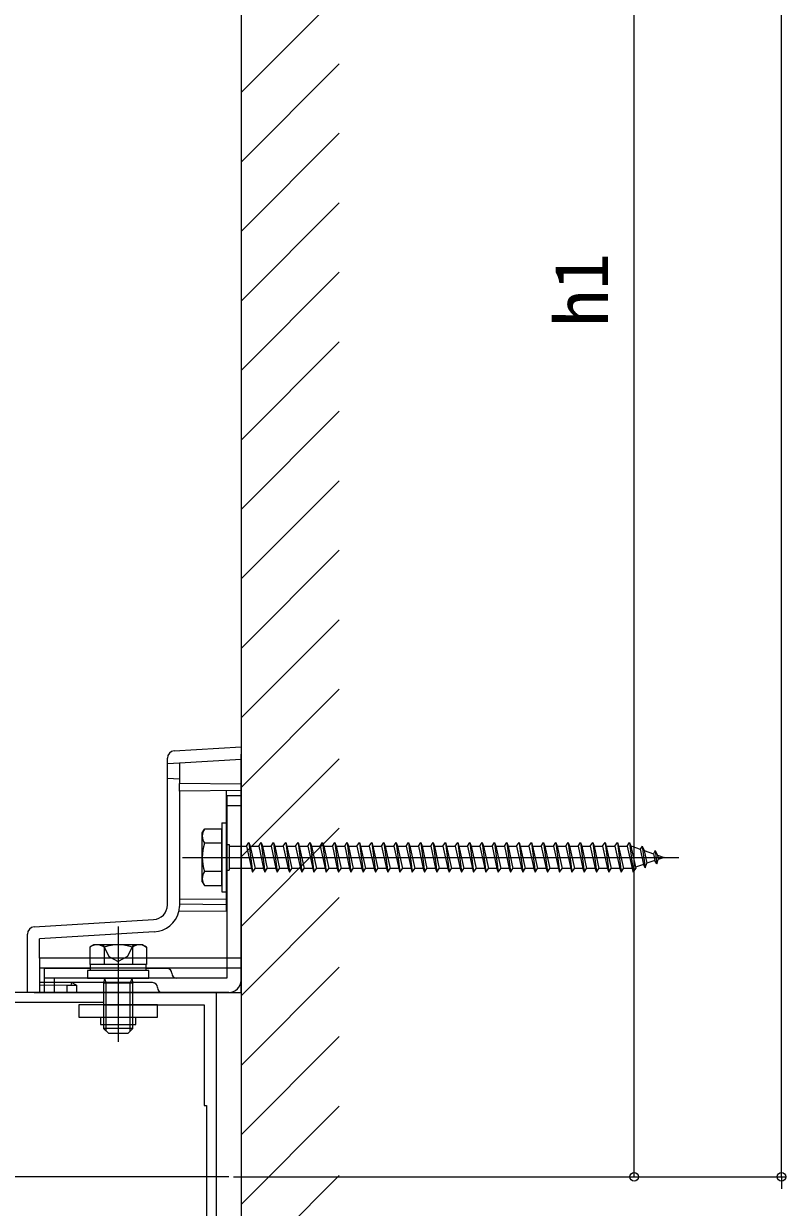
# Model space of a CAD drawing. Units: millimetres, scale not verified. Extents: x -875 to 875, y -1310 to 1300.
# Drawn here: x -547.2 to -392, y -915.5 to -674.6 of the extents above; entities that cross this region are included whole.
import ezdxf
from ezdxf.enums import TextEntityAlignment as Align

# ---------------------------------------------------------------- set-up
doc = ezdxf.new("R2010")
doc.units = ezdxf.units.MM
doc.header["$LTSCALE"] = 4
for name, color, linetype in [('0-3_YKK_11', 7, 'Continuous'), ('0-4_YKK_12', 2, 'Continuous'), ('0-5_YKK_13', 4, 'Continuous'), ('0-7_YKK_D', 6, 'Continuous'), ('0-9_YSS_K', 3, 'Continuous')]:
    doc.layers.add(name, color=color, linetype=linetype)
doc.styles.add('ＭＳ ゴシック', font='')
doc.styles.get('ＭＳ ゴシック').set_extended_font_data('MS Gothic')

msp = doc.modelspace()

# ---------------------------------------------------------------- linework, layer by layer
at = {"layer": '0-3_YKK_11'}
for points in [[(-508, -946.74), (-508, -871.74), (-583, -871.74), (-583, -946.74)], [(-531, -944.74), (-560, -944.74), (-560, -944.24), (-580.5, -944.24), (-580.5, -923.74), (-581, -923.74), (-581, -894.74), (-580.5, -894.74), (-580.5, -874.24), (-560, -874.24), (-560, -873.74), (-531, -873.74), (-531, -874.24), (-510.5, -874.24), (-510.5, -894.74), (-510, -894.74), (-510, -923.74), (-510.5, -923.74), (-510.5, -944.24), (-531, -944.24)]]:
    msp.add_lwpolyline(points, close=True, dxfattribs=at)
at = {"layer": '0-4_YKK_12'}
msp.add_line((-505.506, -909.24), (-585.494, -909.24), dxfattribs=at)
at = {"layer": '0-5_YKK_13'}
for p, q in [((-503, -871.74), (-503, -823.238)), ((-518, -853.918), (-518, -824.069)), ((-518, -825.158), (-515.5, -825.005)), ((-515.5, -825.005), (-503, -824.24)), ((-515.5, -825.005), (-515.5, -829.24)), ((-515.5, -828.311), (-518, -828.158)), ((-503, -829.35), (-515.5, -829.24)), ((-515.5, -830.74), (-515.5, -829.24)), ((-503, -830.631), (-515.5, -830.74)), ((-515.5, -830.74), (-515.5, -853.77)), ((-506, -830.658), (-506, -852.819)), ((-505.9, -831.74), (-505.9, -868.84)), ((-503, -831.74), (-505.9, -831.74)), ((-503, -831.74), (-503, -869.24)), ((-503, -833.74), (-505.9, -833.74)), ((-506.9, -837.24), (-506.9, -851.24)), ((-506.9, -837.24), (-505.9, -837.24)), ((-505.9, -837.24), (-505.9, -851.24)), ((-510.9, -839.24), (-510.467, -838.49)), ((-510.9, -849.24), (-510.9, -839.24)), ((-506.9, -838.49), (-510.469, -838.49)), ((-506.9, -841.354), (-510.453, -841.354)), ((-505.9, -841.64), (-505.4, -841.64)), ((-505.4, -841.64), (-505.4, -846.84)), ((-505.4, -841.99), (-501.9, -841.99)), ((-501.4, -841.24), (-500.65, -847.24)), ((-501.15, -841.99), (-499.4, -841.99)), ((-501.15, -841.99), (-500.15, -846.49)), ((-498.9, -841.24), (-498.15, -847.24)), ((-498.65, -841.99), (-496.9, -841.99)), ((-498.65, -841.99), (-497.65, -846.49)), ((-496.4, -841.24), (-495.65, -847.24)), ((-496.15, -841.99), (-494.4, -841.99)), ((-496.15, -841.99), (-495.15, -846.49)), ((-493.9, -841.24), (-493.15, -847.24)), ((-493.65, -841.99), (-491.9, -841.99)), ((-493.65, -841.99), (-492.65, -846.49)), ((-491.4, -841.24), (-490.65, -847.24)), ((-491.15, -841.99), (-489.4, -841.99)), ((-491.15, -841.99), (-490.15, -846.49)), ((-488.9, -841.24), (-488.15, -847.24)), ((-488.65, -841.99), (-486.9, -841.99)), ((-488.65, -841.99), (-487.65, -846.49)), ((-486.4, -841.24), (-485.65, -847.24)), ((-486.15, -841.99), (-484.4, -841.99)), ((-486.15, -841.99), (-485.15, -846.49)), ((-483.9, -841.24), (-483.15, -847.24)), ((-483.65, -841.99), (-481.9, -841.99)), ((-483.65, -841.99), (-482.65, -846.49)), ((-481.4, -841.24), (-480.65, -847.24)), ((-481.15, -841.99), (-479.4, -841.99)), ((-481.15, -841.99), (-480.15, -846.49)), ((-478.9, -841.24), (-478.15, -847.24)), ((-478.65, -841.99), (-476.9, -841.99)), ((-478.65, -841.99), (-477.65, -846.49)), ((-476.4, -841.24), (-475.65, -847.24)), ((-476.15, -841.99), (-474.4, -841.99)), ((-476.15, -841.99), (-475.15, -846.49)), ((-473.9, -841.24), (-473.15, -847.24)), ((-473.65, -841.99), (-471.9, -841.99)), ((-473.65, -841.99), (-472.65, -846.49)), ((-471.4, -841.24), (-470.65, -847.24)), ((-471.15, -841.99), (-469.4, -841.99)), ((-471.15, -841.99), (-470.15, -846.49)), ((-468.9, -841.24), (-468.15, -847.24)), ((-468.65, -841.99), (-466.9, -841.99)), ((-468.65, -841.99), (-467.65, -846.49)), ((-466.4, -841.24), (-465.65, -847.24)), ((-466.15, -841.99), (-464.4, -841.99)), ((-466.15, -841.99), (-465.15, -846.49)), ((-463.9, -841.24), (-463.15, -847.24)), ((-463.65, -841.99), (-461.9, -841.99)), ((-463.65, -841.99), (-462.65, -846.49)), ((-461.4, -841.24), (-460.65, -847.24)), ((-461.15, -841.99), (-459.4, -841.99)), ((-461.15, -841.99), (-460.15, -846.49)), ((-458.9, -841.24), (-458.15, -847.24)), ((-458.65, -841.99), (-456.9, -841.99)), ((-458.65, -841.99), (-457.65, -846.49)), ((-456.4, -841.24), (-455.65, -847.24)), ((-456.15, -841.99), (-454.4, -841.99)), ((-456.15, -841.99), (-455.15, -846.49)), ((-453.9, -841.24), (-453.15, -847.24)), ((-453.65, -841.99), (-451.9, -841.99)), ((-453.65, -841.99), (-452.65, -846.49)), ((-451.4, -841.24), (-450.65, -847.24)), ((-451.15, -841.99), (-449.4, -841.99)), ((-451.15, -841.99), (-450.15, -846.49)), ((-448.9, -841.24), (-448.15, -847.24)), ((-448.65, -841.99), (-446.9, -841.99)), ((-448.65, -841.99), (-447.65, -846.49)), ((-446.4, -841.24), (-445.65, -847.24)), ((-446.15, -841.99), (-444.4, -841.99)), ((-446.15, -841.99), (-445.15, -846.49)), ((-443.9, -841.24), (-443.15, -847.24)), ((-443.65, -841.99), (-441.9, -841.99)), ((-443.65, -841.99), (-442.65, -846.49)), ((-441.4, -841.24), (-440.65, -847.24)), ((-441.15, -841.99), (-439.4, -841.99)), ((-441.15, -841.99), (-440.15, -846.49)), ((-438.9, -841.24), (-438.15, -847.24)), ((-438.65, -841.99), (-436.9, -841.99)), ((-438.65, -841.99), (-437.65, -846.49)), ((-436.4, -841.24), (-435.65, -847.24)), ((-436.15, -841.99), (-434.4, -841.99)), ((-436.15, -841.99), (-435.15, -846.49)), ((-433.9, -841.24), (-433.15, -847.24)), ((-433.65, -841.99), (-431.9, -841.99)), ((-433.65, -841.99), (-432.65, -846.49)), ((-431.4, -841.24), (-430.65, -847.24)), ((-431.15, -841.99), (-429.4, -841.99)), ((-431.15, -841.99), (-430.15, -846.49)), ((-428.9, -841.24), (-428.15, -847.24)), ((-428.65, -841.99), (-426.9, -841.99)), ((-428.65, -841.99), (-427.65, -846.49)), ((-426.4, -841.24), (-425.65, -847.24)), ((-426.15, -841.99), (-424.4, -841.99)), ((-426.15, -841.99), (-425.15, -846.49)), ((-423.9, -841.24), (-423.15, -847.24)), ((-423.65, -841.99), (-423.434, -841.99)), ((-423.65, -841.99), (-422.65, -846.49)), ((-423.434, -841.99), (-421.773, -842.563)), ((-421.314, -841.927), (-421.773, -842.563)), ((-421.773, -842.563), (-421.08, -845.68)), ((-421.314, -841.927), (-420.961, -842.842)), ((-421.314, -841.927), (-420.76, -846.363)), ((-420.961, -842.842), (-419.066, -843.495)), ((-420.961, -842.842), (-420.383, -845.44)), ((-418.702, -842.827), (-419.066, -843.495)), ((-418.702, -842.827), (-418.254, -843.774)), ((-418.702, -842.827), (-418.363, -845.537)), ((-514.9, -844.24), (-413.856, -844.24)), ((-420.76, -846.363), (-420.383, -845.44)), ((-418.758, -844.88), (-420.383, -845.44)), ((-419.066, -843.495), (-418.758, -844.88)), ((-418.363, -845.537), (-418.758, -844.88)), ((-418.363, -845.537), (-418.061, -844.64)), ((-418.254, -843.774), (-416.9, -844.24)), ((-418.254, -843.774), (-418.061, -844.64)), ((-416.9, -844.24), (-418.061, -844.64)), ((-506.9, -847.127), (-510.453, -847.127)), ((-505.9, -846.84), (-505.4, -846.84)), ((-500.9, -846.49), (-505.4, -846.49)), ((-498.4, -846.49), (-500.15, -846.49)), ((-495.9, -846.49), (-497.65, -846.49)), ((-493.4, -846.49), (-495.15, -846.49)), ((-490.9, -846.49), (-492.65, -846.49)), ((-488.4, -846.49), (-490.15, -846.49)), ((-485.9, -846.49), (-487.65, -846.49)), ((-483.4, -846.49), (-485.15, -846.49)), ((-480.9, -846.49), (-482.65, -846.49)), ((-478.4, -846.49), (-480.15, -846.49)), ((-475.9, -846.49), (-477.65, -846.49)), ((-473.4, -846.49), (-475.15, -846.49)), ((-470.9, -846.49), (-472.65, -846.49)), ((-468.4, -846.49), (-470.15, -846.49)), ((-465.9, -846.49), (-467.65, -846.49)), ((-463.4, -846.49), (-465.15, -846.49)), ((-460.9, -846.49), (-462.65, -846.49)), ((-458.4, -846.49), (-460.15, -846.49)), ((-455.9, -846.49), (-457.65, -846.49)), ((-453.4, -846.49), (-455.15, -846.49)), ((-450.9, -846.49), (-452.65, -846.49)), ((-448.4, -846.49), (-450.15, -846.49)), ((-445.9, -846.49), (-447.65, -846.49)), ((-443.4, -846.49), (-445.15, -846.49)), ((-440.9, -846.49), (-442.65, -846.49)), ((-438.4, -846.49), (-440.15, -846.49)), ((-435.9, -846.49), (-437.65, -846.49)), ((-433.4, -846.49), (-435.15, -846.49)), ((-430.9, -846.49), (-432.65, -846.49)), ((-428.4, -846.49), (-430.15, -846.49)), ((-425.9, -846.49), (-427.65, -846.49)), ((-423.434, -846.49), (-425.15, -846.49)), ((-423.402, -846.479), (-423.434, -846.49)), ((-421.08, -845.68), (-422.706, -846.24)), ((-420.76, -846.363), (-421.08, -845.68)), ((-510.9, -849.24), (-510.467, -849.99)), ((-506, -852.819), (-515.5, -852.74)), ((-506.9, -851.24), (-505.9, -851.24)), ((-515.5, -853.77), (-515.5, -853.914)), ((-506, -853.884), (-506, -855.218)), ((-545.092, -858.397), (-520.817, -856.913)), ((-506, -855.218), (-515.67, -855.271)), ((-546.5, -871.74), (-546.5, -859.895)), ((-520.664, -859.403), (-544, -860.831)), ((-528, -858.34), (-528, -881.751)), ((-544, -864.74), (-544, -860.831)), ((-533, -862.04), (-533.773, -862.487)), ((-523, -862.04), (-533, -862.04)), ((-523, -862.04), (-522.226, -862.487)), ((-503, -864.74), (-544, -864.74)), ((-544, -864.74), (-544, -866.737)), ((-533.773, -862.487), (-533.773, -866.04)), ((-530.887, -862.487), (-530.887, -866.04)), ((-525.113, -862.487), (-525.113, -866.04)), ((-522.226, -862.487), (-522.226, -866.04)), ((-544, -866.737), (-503, -866.737)), ((-544, -866.737), (-544, -871.74)), ((-543, -871.74), (-543, -866.84)), ((-533.7, -866.84), (-543, -866.84)), ((-522.226, -866.04), (-533.773, -866.04)), ((-533.7, -866.04), (-533.7, -867.24)), ((-522.3, -867.24), (-522.3, -866.04)), ((-518.1, -866.84), (-522.3, -866.84)), ((-505.9, -868.84), (-543, -868.84)), ((-541, -871.74), (-541, -868.84)), ((-534.25, -868.84), (-521.75, -868.84)), ((-530.8, -868.922), (-531, -869.862)), ((-530.8, -868.84), (-530.8, -868.922)), ((-530.8, -868.922), (-530.46, -869.862)), ((-525.2, -868.922), (-525.54, -869.862)), ((-525.2, -868.84), (-525.2, -868.922)), ((-525.2, -868.922), (-525, -869.862)), ((-545.092, -871.74), (-546.5, -871.74)), ((-545.092, -871.74), (-503, -871.74)), ((-537.5, -869.74), (-544, -869.74)), ((-538.452, -870.289), (-544, -870.24)), ((-521, -869.74), (-543, -869.74)), ((-505.5, -871.74), (-543, -871.74)), ((-538.452, -870.289), (-538.452, -871.74)), ((-536.5, -870.306), (-538.452, -870.289)), ((-537.5, -869.74), (-537.618, -870.24)), ((-536.5, -870.24), (-537.5, -869.74)), ((-536.5, -870.24), (-536.5, -870.306)), ((-536.5, -870.306), (-536.5, -871.74)), ((-525, -869.862), (-531, -869.862)), ((-525, -879.04), (-531, -879.04)), ((-531, -879.04), (-530, -880.04)), ((-525, -879.04), (-526, -880.04)), ((-530, -880.04), (-526, -880.04))]:
    msp.add_line(p, q, dxfattribs=at)
for points in [[(-516.592, -822.572), (-503, -821.74), (-503, -823.238)], [(-510.469, -849.99), (-506.9, -849.99), (-506.9, -838.49)], [(-501.9, -841.99), (-501.4, -841.24), (-501.15, -841.99)], [(-501.9, -841.99), (-500.9, -846.49), (-500.65, -847.24), (-500.15, -846.49)], [(-499.4, -841.99), (-498.9, -841.24), (-498.65, -841.99)], [(-499.4, -841.99), (-498.4, -846.49), (-498.15, -847.24), (-497.65, -846.49)], [(-496.9, -841.99), (-496.4, -841.24), (-496.15, -841.99)], [(-496.9, -841.99), (-495.9, -846.49), (-495.65, -847.24), (-495.15, -846.49)], [(-494.4, -841.99), (-493.9, -841.24), (-493.65, -841.99)], [(-494.4, -841.99), (-493.4, -846.49), (-493.15, -847.24), (-492.65, -846.49)], [(-491.9, -841.99), (-491.4, -841.24), (-491.15, -841.99)], [(-491.9, -841.99), (-490.9, -846.49), (-490.65, -847.24), (-490.15, -846.49)], [(-489.4, -841.99), (-488.9, -841.24), (-488.65, -841.99)], [(-489.4, -841.99), (-488.4, -846.49), (-488.15, -847.24), (-487.65, -846.49)], [(-486.9, -841.99), (-486.4, -841.24), (-486.15, -841.99)], [(-486.9, -841.99), (-485.9, -846.49), (-485.65, -847.24), (-485.15, -846.49)], [(-484.4, -841.99), (-483.9, -841.24), (-483.65, -841.99)], [(-484.4, -841.99), (-483.4, -846.49), (-483.15, -847.24), (-482.65, -846.49)], [(-481.9, -841.99), (-481.4, -841.24), (-481.15, -841.99)], [(-481.9, -841.99), (-480.9, -846.49), (-480.65, -847.24), (-480.15, -846.49)], [(-479.4, -841.99), (-478.9, -841.24), (-478.65, -841.99)], [(-479.4, -841.99), (-478.4, -846.49), (-478.15, -847.24), (-477.65, -846.49)], [(-476.9, -841.99), (-476.4, -841.24), (-476.15, -841.99)], [(-476.9, -841.99), (-475.9, -846.49), (-475.65, -847.24), (-475.15, -846.49)], [(-474.4, -841.99), (-473.9, -841.24), (-473.65, -841.99)], [(-474.4, -841.99), (-473.4, -846.49), (-473.15, -847.24), (-472.65, -846.49)], [(-471.9, -841.99), (-471.4, -841.24), (-471.15, -841.99)], [(-471.9, -841.99), (-470.9, -846.49), (-470.65, -847.24), (-470.15, -846.49)], [(-469.4, -841.99), (-468.9, -841.24), (-468.65, -841.99)], [(-469.4, -841.99), (-468.4, -846.49), (-468.15, -847.24), (-467.65, -846.49)], [(-466.9, -841.99), (-466.4, -841.24), (-466.15, -841.99)], [(-466.9, -841.99), (-465.9, -846.49), (-465.65, -847.24), (-465.15, -846.49)], [(-464.4, -841.99), (-463.9, -841.24), (-463.65, -841.99)], [(-464.4, -841.99), (-463.4, -846.49), (-463.15, -847.24), (-462.65, -846.49)], [(-461.9, -841.99), (-461.4, -841.24), (-461.15, -841.99)], [(-461.9, -841.99), (-460.9, -846.49), (-460.65, -847.24), (-460.15, -846.49)], [(-459.4, -841.99), (-458.9, -841.24), (-458.65, -841.99)], [(-459.4, -841.99), (-458.4, -846.49), (-458.15, -847.24), (-457.65, -846.49)], [(-456.9, -841.99), (-456.4, -841.24), (-456.15, -841.99)], [(-456.9, -841.99), (-455.9, -846.49), (-455.65, -847.24), (-455.15, -846.49)], [(-454.4, -841.99), (-453.9, -841.24), (-453.65, -841.99)], [(-454.4, -841.99), (-453.4, -846.49), (-453.15, -847.24), (-452.65, -846.49)], [(-451.9, -841.99), (-451.4, -841.24), (-451.15, -841.99)], [(-451.9, -841.99), (-450.9, -846.49), (-450.65, -847.24), (-450.15, -846.49)], [(-449.4, -841.99), (-448.9, -841.24), (-448.65, -841.99)], [(-449.4, -841.99), (-448.4, -846.49), (-448.15, -847.24), (-447.65, -846.49)], [(-446.9, -841.99), (-446.4, -841.24), (-446.15, -841.99)], [(-446.9, -841.99), (-445.9, -846.49), (-445.65, -847.24), (-445.15, -846.49)], [(-444.4, -841.99), (-443.9, -841.24), (-443.65, -841.99)], [(-444.4, -841.99), (-443.4, -846.49), (-443.15, -847.24), (-442.65, -846.49)], [(-441.9, -841.99), (-441.4, -841.24), (-441.15, -841.99)], [(-441.9, -841.99), (-440.9, -846.49), (-440.65, -847.24), (-440.15, -846.49)], [(-439.4, -841.99), (-438.9, -841.24), (-438.65, -841.99)], [(-439.4, -841.99), (-438.4, -846.49), (-438.15, -847.24), (-437.65, -846.49)], [(-436.9, -841.99), (-436.4, -841.24), (-436.15, -841.99)], [(-436.9, -841.99), (-435.9, -846.49), (-435.65, -847.24), (-435.15, -846.49)], [(-434.4, -841.99), (-433.9, -841.24), (-433.65, -841.99)], [(-434.4, -841.99), (-433.4, -846.49), (-433.15, -847.24), (-432.65, -846.49)], [(-431.9, -841.99), (-431.4, -841.24), (-431.15, -841.99)], [(-431.9, -841.99), (-430.9, -846.49), (-430.65, -847.24), (-430.15, -846.49)], [(-429.4, -841.99), (-428.9, -841.24), (-428.65, -841.99)], [(-429.4, -841.99), (-428.4, -846.49), (-428.15, -847.24), (-427.65, -846.49)], [(-426.9, -841.99), (-426.4, -841.24), (-426.15, -841.99)], [(-426.9, -841.99), (-425.9, -846.49), (-425.65, -847.24), (-425.15, -846.49)], [(-424.4, -841.99), (-423.9, -841.24), (-423.65, -841.99)], [(-424.4, -841.99), (-423.4, -846.49), (-423.15, -847.24), (-422.65, -846.49)], [(-515.5, -853.914), (-515.502, -854.079), (-515.507, -854.189), (-515.509, -854.236)], [(-506, -852.819), (-506, -853.884), (-515.5, -853.77)], [(-531.05, -862.038), (-529.9, -864.396), (-528, -865.406)], [(-524.95, -862.038), (-526.1, -864.396), (-528, -865.406)], [(-521.75, -868.84), (-521.75, -867.24), (-534.25, -867.24), (-534.25, -868.84)], [(-531, -869.862), (-531, -878.24), (-531, -879.04)], [(-530.46, -879.58), (-530.46, -878.24), (-530.46, -869.862)], [(-525.54, -879.58), (-525.54, -878.24), (-525.54, -869.862)], [(-525, -879.04), (-525, -878.24), (-525, -869.862)], [(-531.6, -876.74), (-531.6, -878.24), (-524.4, -878.24), (-524.4, -876.74)]]:
    msp.add_lwpolyline(points, dxfattribs=at)
msp.add_lwpolyline([(-536, -874.24), (-536, -876.74), (-520, -876.74), (-520, -874.24)], close=True, dxfattribs=at)
for centre, radius, start, end in [((-516.5, -824.069), 1.5, 93.5, 180), ((-508.344, -839.91), 2.556, 146.25178, 214.38425), ((-501.347, -844.24), 9.553, 162.41205, 197.58795), ((-508.344, -848.571), 2.556, 145.61575, 213.74822), ((-521, -853.918), 3, 273.5, 0), ((-521, -853.914), 5.5, 345.71245, 356.63583), ((-521, -853.914), 5.5, 273.5, 345.71245), ((-545, -859.895), 1.5, 93.5, 180), ((-532.33, -864.596), 2.556, 55.61708, 124.38292), ((-528, -871.594), 9.554, 72.41276, 107.58724), ((-523.67, -864.596), 2.556, 55.61708, 124.38292), ((-518.1, -867.84), 1, 0, 90), ((-516.1, -867.84), 1, 180, 270), ((-505.5, -869.24), 2.5, 270, 0), ((-521, -870.74), 1, 0, 90), ((-519, -870.74), 1, 180, 270)]:
    msp.add_arc(centre, radius, start, end, dxfattribs=at)
at = {"layer": '0-7_YKK_D'}
for p, q in [((-393, -909.24), (-393, -231.74)), ((-423, -909.24), (-423, -544.24)), ((-504.506, -909.24), (-392, -909.24)), ((-504.506, -909.24), (-422, -909.24)), ((-504.506, -909.24), (-392, -909.24)), ((-393, -909.24), (-393, -911.716))]:
    msp.add_line(p, q, dxfattribs=at)
for centre in [(-423, -909.24), (-393, -909.24), (-393, -909.24)]:
    msp.add_circle(centre, 0.875, dxfattribs=at)
at = {"layer": '0-9_YSS_K'}
for p, q in [((-503, -90.74), (-503, -1012.74)), ((-503, -688.589), (-483, -668.589)), ((-503, -702.731), (-483, -682.731)), ((-503, -716.874), (-483, -696.874)), ((-503, -731.016), (-483, -711.016)), ((-503, -745.158), (-483, -725.158)), ((-503, -759.3), (-483, -739.3)), ((-503, -773.442), (-483, -753.442)), ((-503, -787.584), (-483, -767.584)), ((-503, -801.726), (-483, -781.726)), ((-503, -815.868), (-483, -795.868)), ((-503, -830.011), (-483, -810.011)), ((-503, -844.153), (-483, -824.153)), ((-503, -858.295), (-483, -838.295)), ((-503, -872.437), (-483, -852.437)), ((-503, -886.579), (-483, -866.579)), ((-503, -900.721), (-483, -880.721)), ((-503, -914.863), (-483, -894.863)), ((-503, -929.006), (-483, -909.006))]:
    msp.add_line(p, q, dxfattribs=at)

# ---------------------------------------------------------------- texts
at = {"layer": '0-7_YKK_D', "style": 'ＭＳ ゴシック'}
msp.add_text('h1', height=11, rotation=90, dxfattribs=at).set_placement((-425, -736.243), align=Align.BOTTOM_LEFT)

doc.saveas('drawing.dxf')
